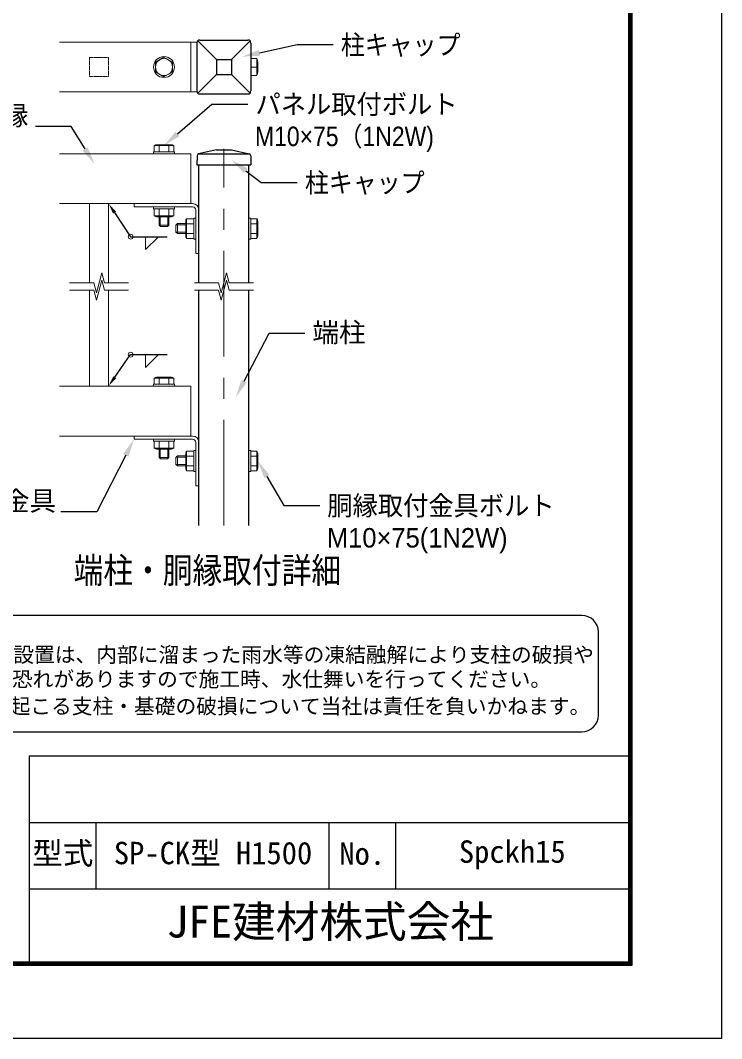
# Model space of a CAD drawing. Units: millimetres, scale not verified. Extents: x -4200 to 4200, y -2970 to 2970.
# Drawn here: x 2094 to 4200, y -2970 to 91 of the extents above; entities that cross this region are included whole.
import ezdxf
from ezdxf.enums import TextEntityAlignment as Align

# ---------------------------------------------------------------- set-up
doc = ezdxf.new("R2010")
doc.units = ezdxf.units.MM
doc.header["$LTSCALE"] = 10
for name, pattern in [('USER1', [0.375, 0.25, -0.125]), ('USER2', [1.125, 0.75, -0.125, 0.125, -0.125]), ('USER3', [50.8, 31.75, -6.35, 6.35, -6.35])]:
    doc.linetypes.add(name, pattern=pattern)
for name, color, linetype, lineweight in [('0-0_D-STR-TXT', 7, 'Continuous', 25), ('0-3_D-STR2', 7, 'Continuous', 13), ('0-4_D-STR3', 3, 'Continuous', 13), ('0-5_D-STR1', 1, 'Continuous', 25), ('0-6_D-BMK', 2, 'USER2', 13), ('0-7_D-STR-DIM', 7, 'Continuous', 13), ('0-C_D-DCR-HCH', 7, 'Continuous', 13), ('0-D_D-TTL', 7, 'Continuous', 25), ('0-E_D-TTL-TXT', 7, 'Continuous', 25)]:
    doc.layers.add(name, color=color, linetype=linetype, lineweight=lineweight)
doc.styles.add('ＭＳ ゴシック', font='')
doc.styles.add('ＭＳ Ｐゴシック', font='')
doc.styles.get('ＭＳ ゴシック').set_extended_font_data('MS Gothic')
doc.styles.get('ＭＳ Ｐゴシック').set_extended_font_data('MS PGothic')

# ---------------------------------------------------------------- blocks, each defined once
blk = doc.blocks.new('MLeader13')
at = {"layer": '0-0_D-STR-TXT'}
blk.add_lwpolyline([(2288.11, -295.15), (2246.93, -228.21), (2138.93, -228.21)], dxfattribs=at)
blk.add_solid([(2295.78, -290.43), (2280.45, -299.86), (2316.41, -341.14)], dxfattribs=at)
at = {"layer": '0-0_D-STR-TXT', "style": 'ＭＳ Ｐゴシック'}
blk.add_text('胴縁', height=58.58, dxfattribs=at).set_placement((1958.24, -242.19), align=Align.BOTTOM_LEFT)
blk = doc.blocks.new('MLeader14')
at = {"layer": '0-0_D-STR-TXT'}
blk.add_lwpolyline([(2566.11, -250.43), (2669.13, -161.16), (2777.13, -161.16)], dxfattribs=at)
blk.add_solid([(2572, -257.23), (2560.21, -243.63), (2525.3, -285.8)], dxfattribs=at)
at = {"layer": '0-0_D-STR-TXT', "style": 'ＭＳ Ｐゴシック'}
for s, width, p in [('パネル取付ボルト', 0.95, (2800.13, -207.81)), ('M10×75（1N2W)', 0.9, (2798.62, -304.83))]:
    blk.add_text(s, height=58.56, dxfattribs=dict(at, width=width)).set_placement(p, align=Align.BOTTOM_LEFT)
blk = doc.blocks.new('MLeader15')
at = {"layer": '0-0_D-STR-TXT'}
blk.add_lwpolyline([(2410.68, -1216.22), (2323.3, -1386.76), (2215.3, -1386.76)], dxfattribs=at)
blk.add_solid([(2402.67, -1212.12), (2418.69, -1220.32), (2435.3, -1168.16)], dxfattribs=at)
at = {"layer": '0-0_D-STR-TXT', "style": 'ＭＳ Ｐゴシック'}
blk.add_text('胴縁取付金具', height=58.58, dxfattribs=at).set_placement((1721.79, -1400.43), align=Align.BOTTOM_LEFT)
blk = doc.blocks.new('MLeader16')
at = {"layer": '0-0_D-STR-TXT'}
blk.add_lwpolyline([(2834.4, -1280.27), (2885.17, -1367.76), (2993.17, -1367.76)], dxfattribs=at)
blk.add_solid([(2826.62, -1284.78), (2842.19, -1275.75), (2807.3, -1233.56)], dxfattribs=at)
at = {"layer": '0-0_D-STR-TXT', "style": 'ＭＳ Ｐゴシック', "width": 0.95}
blk.add_text('胴縁取付金具ボルト', height=58.56, dxfattribs=at).set_placement((3015.85, -1414.57), align=Align.BOTTOM_LEFT)
at = {"layer": '0-0_D-STR-TXT', "style": 'ＭＳ Ｐゴシック'}
blk.add_text('M10×75(1N2W)', height=58.56, dxfattribs=at).set_placement((3014.66, -1511.32), align=Align.BOTTOM_LEFT)
blk = doc.blocks.new('MLeader17')
at = {"layer": '0-0_D-STR-TXT'}
blk.add_lwpolyline([(2765.89, -993.79), (2840.71, -849.77), (2948.71, -849.77)], dxfattribs=at)
blk.add_solid([(2773.87, -997.94), (2757.9, -989.64), (2740.99, -1041.71)], dxfattribs=at)
at = {"layer": '0-0_D-STR-TXT', "style": 'ＭＳ Ｐゴシック'}
blk.add_text('端柱', height=58.58, dxfattribs=at).set_placement((2971.12, -894.01), align=Align.BOTTOM_LEFT)
blk = doc.blocks.new('MLeader18')
at = {"layer": '0-0_D-STR-TXT'}
blk.add_lwpolyline([(2770.83, -361.17), (2817.24, -396.36), (2925.24, -396.36)], dxfattribs=at)
blk.add_solid([(2765.39, -368.34), (2776.27, -354), (2727.8, -328.55)], dxfattribs=at)
at = {"layer": '0-0_D-STR-TXT', "style": 'ＭＳ Ｐゴシック', "width": 0.9}
blk.add_text('柱キャップ', height=58.58, dxfattribs=at).set_placement((2948.57, -443.95), align=Align.BOTTOM_LEFT)
blk = doc.blocks.new('MLeader19')
at = {"layer": '0-0_D-STR-TXT'}
blk.add_lwpolyline([(2812.19, -6.93), (2925.06, 17.82), (3033.06, 17.82)], dxfattribs=at)
blk.add_solid([(2814.11, -15.72), (2810.26, 1.87), (2759.44, -18.49)], dxfattribs=at)
at = {"layer": '0-0_D-STR-TXT', "style": 'ＭＳ Ｐゴシック', "width": 0.9}
blk.add_text('柱キャップ', height=58.58, dxfattribs=at).set_placement((3056.39, -29.76), align=Align.BOTTOM_LEFT)
blk = doc.blocks.new('MLeader22')
at = {"layer": '0-7_D-STR-DIM', "lineweight": 25}
blk.add_lwpolyline([(2376.8, -487.05), (2425.16, -559.42), (2534.94, -559.42)], dxfattribs=at)
at = {"layer": '0-7_D-STR-DIM'}
blk.add_solid([(2372.31, -490.05), (2381.29, -484.05), (2358.8, -460.11)], dxfattribs=at)
blk = doc.blocks.new('MLeader23')
at = {"layer": '0-7_D-STR-DIM', "lineweight": 25}
blk.add_lwpolyline([(2377.41, -982.04), (2425.16, -913.99), (2534.94, -913.99)], dxfattribs=at)
at = {"layer": '0-7_D-STR-DIM'}
blk.add_solid([(2381.83, -985.14), (2372.99, -978.94), (2358.8, -1008.56)], dxfattribs=at)

msp = doc.modelspace()

# ---------------------------------------------------------------- linework, layer by layer
at = {"layer": '0-3_D-STR2'}
for p, q in [((2211.86, 25.45), (2609.3, 25.45)), ((2606.3, -124.55), (2606.3, 25.45)), ((2211.86, -124.55), (2609.3, -124.55)), ((2211.86, -310.11), (2606.3, -310.11)), ((2606.3, -460.11), (2606.3, -310.11)), ((2606.3, -460.11), (2606.3, -310.11)), ((2211.86, -460.11), (2606.3, -460.11)), ((2301.8, -697.82), (2301.8, -460.11)), ((2358.8, -697.82), (2358.8, -460.11)), ((2301.8, -1008.56), (2301.8, -720.02)), ((2358.8, -1008.56), (2358.8, -720.02)), ((2211.86, -1008.56), (2606.3, -1008.56)), ((2606.3, -1158.56), (2606.3, -1008.56)), ((2606.3, -1158.56), (2606.3, -1008.56)), ((2211.86, -1158.56), (2606.3, -1158.56))]:
    msp.add_line(p, q, dxfattribs=at)
at = {"layer": '0-3_D-STR2', "linetype": 'USER1'}
for p, q in [((2358.8, -21.05), (2301.8, -21.05)), ((2301.8, -78.05), (2301.8, -21.05)), ((2358.8, -78.05), (2358.8, -21.05)), ((2358.8, -78.05), (2301.8, -78.05))]:
    msp.add_line(p, q, dxfattribs=at)
at = {"layer": '0-4_D-STR3'}
for p, q in [((2624.81, 25.45), (2606.3, 25.45)), ((2525.3, -20.15), (2499.8, -34.87)), ((2525.3, -20.15), (2550.8, -34.87)), ((2786.3, -74.99), (2786.3, -24.07)), ((2804.61, -24.07), (2786.3, -24.07)), ((2804.61, -74.99), (2804.61, -24.07)), ((2499.8, -34.87), (2499.8, -64.23)), ((2550.8, -34.87), (2550.8, -64.23)), ((2804.61, -49.55), (2786.3, -49.55)), ((2807.3, -63.53), (2807.3, -35.57)), ((2525.3, -78.95), (2499.8, -64.23)), ((2525.3, -78.95), (2550.8, -64.23)), ((2804.61, -74.99), (2786.3, -74.99)), ((2624.81, -124.55), (2606.3, -124.55)), ((2493.8, -310.11), (2493.8, -304.11)), ((2556.8, -304.11), (2493.8, -304.11)), ((2495.9, -285.8), (2495.9, -304.11)), ((2554.7, -285.8), (2495.9, -285.8)), ((2554.7, -304.11), (2495.9, -304.11)), ((2547.34, -283.11), (2503.26, -283.11)), ((2510.62, -285.8), (2510.62, -304.11)), ((2547.34, -283.11), (2539.98, -283.11)), ((2539.98, -285.8), (2539.98, -304.11)), ((2554.7, -285.8), (2554.7, -304.11)), ((2556.8, -310.11), (2556.8, -304.11)), ((2556.8, -310.11), (2493.8, -310.11)), ((2435.3, -460.11), (2611.1, -460.11)), ((2435.3, -460.11), (2435.3, -469.71)), ((2435.3, -469.71), (2611.1, -469.71)), ((2493.8, -475.71), (2493.8, -469.71)), ((2556.8, -469.71), (2493.8, -469.71)), ((2556.8, -475.71), (2493.8, -475.71)), ((2554.7, -475.71), (2495.9, -475.71)), ((2495.9, -497.03), (2495.9, -475.71)), ((2510.62, -497.03), (2510.62, -475.71)), ((2539.98, -497.03), (2539.98, -475.71)), ((2554.7, -497.03), (2554.7, -475.71)), ((2556.8, -475.71), (2556.8, -469.71)), ((2620.7, -479.31), (2620.7, -610.11)), ((2630.3, -479.31), (2630.3, -610.11)), ((2554.7, -497.03), (2495.9, -497.03)), ((2547.34, -499.71), (2503.26, -499.71)), ((2510.3, -499.71), (2510.3, -524.61)), ((2514.2, -499.71), (2514.2, -528.51)), ((2536.4, -499.71), (2536.4, -528.51)), ((2547.34, -499.71), (2539.98, -499.71)), ((2540.3, -499.71), (2540.3, -524.61)), ((2565.8, -520.11), (2561.3, -524.61)), ((2565.8, -550.11), (2565.8, -520.11)), ((2590.7, -520.11), (2565.8, -520.11)), ((2590.7, -557.15), (2590.7, -513.07)), ((2593.38, -505.71), (2614.7, -505.71)), ((2593.38, -564.51), (2593.38, -505.71)), ((2614.7, -503.61), (2620.7, -503.61)), ((2614.7, -566.61), (2614.7, -503.61)), ((2614.7, -564.51), (2614.7, -505.71)), ((2620.7, -566.61), (2620.7, -503.61)), ((2780.3, -503.61), (2786.3, -503.61)), ((2780.3, -566.61), (2780.3, -503.61)), ((2786.3, -566.61), (2786.3, -503.61)), ((2786.3, -564.51), (2786.3, -505.71)), ((2804.61, -505.71), (2786.3, -505.71)), ((2804.61, -564.51), (2804.61, -505.71)), ((2807.3, -557.15), (2807.3, -513.07)), ((2540.3, -524.61), (2510.3, -524.61)), ((2510.3, -524.61), (2514.8, -529.11)), ((2535.8, -529.11), (2514.8, -529.11)), ((2540.3, -524.61), (2535.8, -529.11)), ((2561.3, -545.61), (2561.3, -524.61)), ((2565.8, -550.11), (2561.3, -545.61)), ((2590.7, -524.01), (2561.9, -524.01)), ((2590.7, -546.21), (2561.9, -546.21)), ((2590.7, -550.11), (2565.8, -550.11)), ((2590.7, -557.15), (2590.7, -549.79)), ((2593.38, -520.44), (2614.7, -520.44)), ((2593.38, -549.79), (2614.7, -549.79)), ((2804.61, -520.44), (2786.3, -520.44)), ((2804.61, -549.79), (2786.3, -549.79)), ((2807.3, -557.15), (2807.3, -549.79)), ((2593.38, -564.51), (2614.7, -564.51)), ((2614.7, -566.61), (2620.7, -566.61)), ((2780.3, -566.61), (2786.3, -566.61)), ((2804.61, -564.51), (2786.3, -564.51)), ((2620.7, -610.11), (2630.3, -610.11)), ((2493.8, -1008.56), (2493.8, -1002.56)), ((2556.8, -1002.56), (2493.8, -1002.56)), ((2556.8, -1008.56), (2493.8, -1008.56)), ((2495.9, -984.24), (2495.9, -1002.56)), ((2554.7, -984.24), (2495.9, -984.24)), ((2554.7, -1002.56), (2495.9, -1002.56)), ((2547.34, -981.56), (2503.26, -981.56)), ((2510.62, -984.24), (2510.62, -1002.56)), ((2547.34, -981.56), (2539.98, -981.56)), ((2539.98, -984.24), (2539.98, -1002.56)), ((2554.7, -984.24), (2554.7, -1002.56)), ((2556.8, -1008.56), (2556.8, -1002.56)), ((2435.3, -1158.56), (2611.1, -1158.56)), ((2435.3, -1158.56), (2435.3, -1168.16)), ((2435.3, -1168.16), (2611.1, -1168.16)), ((2493.8, -1174.16), (2493.8, -1168.16)), ((2556.8, -1168.16), (2493.8, -1168.16)), ((2556.8, -1174.16), (2493.8, -1174.16)), ((2554.7, -1174.16), (2495.9, -1174.16)), ((2495.9, -1195.48), (2495.9, -1174.16)), ((2510.62, -1195.48), (2510.62, -1174.16)), ((2539.98, -1195.48), (2539.98, -1174.16)), ((2554.7, -1195.48), (2554.7, -1174.16)), ((2556.8, -1174.16), (2556.8, -1168.16)), ((2620.7, -1177.76), (2620.7, -1308.56)), ((2630.3, -1177.76), (2630.3, -1308.56)), ((2554.7, -1195.48), (2495.9, -1195.48)), ((2547.34, -1198.16), (2503.26, -1198.16)), ((2510.3, -1198.16), (2510.3, -1223.06)), ((2540.3, -1223.06), (2510.3, -1223.06)), ((2510.3, -1223.06), (2514.8, -1227.56)), ((2514.2, -1198.16), (2514.2, -1226.96)), ((2540.3, -1223.06), (2535.8, -1227.56)), ((2536.4, -1198.16), (2536.4, -1226.96)), ((2547.34, -1198.16), (2539.98, -1198.16)), ((2540.3, -1198.16), (2540.3, -1223.06)), ((2565.8, -1218.56), (2561.3, -1223.06)), ((2561.3, -1244.06), (2561.3, -1223.06)), ((2590.7, -1222.46), (2561.9, -1222.46)), ((2565.8, -1248.56), (2565.8, -1218.56)), ((2590.7, -1218.56), (2565.8, -1218.56)), ((2590.7, -1255.6), (2590.7, -1211.52)), ((2593.38, -1204.16), (2614.7, -1204.16)), ((2593.38, -1262.96), (2593.38, -1204.16)), ((2593.38, -1218.88), (2614.7, -1218.88)), ((2614.7, -1202.06), (2620.7, -1202.06)), ((2614.7, -1265.06), (2614.7, -1202.06)), ((2614.7, -1262.96), (2614.7, -1204.16)), ((2620.7, -1265.06), (2620.7, -1202.06)), ((2780.3, -1202.06), (2786.3, -1202.06)), ((2780.3, -1265.06), (2780.3, -1202.06)), ((2786.3, -1265.06), (2786.3, -1202.06)), ((2786.3, -1262.96), (2786.3, -1204.16)), ((2804.61, -1204.16), (2786.3, -1204.16)), ((2804.61, -1218.88), (2786.3, -1218.88)), ((2804.61, -1262.96), (2804.61, -1204.16)), ((2807.3, -1255.6), (2807.3, -1211.52)), ((2535.8, -1227.56), (2514.8, -1227.56)), ((2565.8, -1248.56), (2561.3, -1244.06)), ((2590.7, -1244.66), (2561.9, -1244.66)), ((2590.7, -1248.56), (2565.8, -1248.56)), ((2590.7, -1255.6), (2590.7, -1248.24)), ((2593.38, -1248.24), (2614.7, -1248.24)), ((2804.61, -1248.24), (2786.3, -1248.24)), ((2807.3, -1255.6), (2807.3, -1248.24)), ((2593.38, -1262.96), (2614.7, -1262.96)), ((2614.7, -1265.06), (2620.7, -1265.06)), ((2780.3, -1265.06), (2786.3, -1265.06)), ((2804.61, -1262.96), (2786.3, -1262.96)), ((2620.7, -1308.56), (2630.3, -1308.56))]:
    msp.add_line(p, q, dxfattribs=at)
for radius in [31.5, 25.5]:
    msp.add_circle((2525.3, -49.55), radius, dxfattribs=at)
for centre, radius, start, end in [((2776.01, -36.81), 31.31, 335.99054, 24.00946), ((2776.01, -62.29), 31.31, 335.99054, 24.00946), ((2503.26, -294.55), 11.43, 49.92558, 130.07442), ((2525.3, -324.58), 41.47, 69.26918, 110.73082), ((2547.34, -294.55), 11.43, 49.92558, 130.07442), ((2611.1, -479.31), 19.2, 0, 90), ((2611.1, -479.31), 9.6, 0, 90), ((2503.26, -488.28), 11.43, 229.92558, 310.07442), ((2525.3, -458.25), 41.47, 249.26918, 290.73082), ((2547.34, -488.28), 11.43, 229.92558, 310.07442), ((2602.13, -513.07), 11.43, 139.92558, 220.07442), ((2795.87, -513.07), 11.43, 319.92558, 40.07442), ((2632.16, -535.11), 41.47, 159.26918, 200.73082), ((2602.13, -557.15), 11.43, 139.92558, 220.07442), ((2765.83, -535.11), 41.47, 339.26918, 20.73082), ((2795.87, -557.15), 11.43, 319.92558, 40.07442), ((2503.26, -992.99), 11.43, 49.92558, 130.07442), ((2525.3, -1023.02), 41.47, 69.26918, 110.73082), ((2547.34, -992.99), 11.43, 49.92558, 130.07442), ((2611.1, -1177.76), 19.2, 0, 90), ((2611.1, -1177.76), 9.6, 0, 90), ((2503.26, -1186.73), 11.43, 229.92558, 310.07442), ((2525.3, -1156.7), 41.47, 249.26918, 290.73082), ((2547.34, -1186.73), 11.43, 229.92558, 310.07442), ((2632.16, -1233.56), 41.47, 159.26918, 200.73082), ((2602.13, -1211.52), 11.43, 139.92558, 220.07442), ((2765.83, -1233.56), 41.47, 339.26918, 20.73082), ((2795.87, -1211.52), 11.43, 319.92558, 40.07442), ((2602.13, -1255.6), 11.43, 139.92558, 220.07442), ((2795.87, -1255.6), 11.43, 319.92558, 40.07442)]:
    msp.add_arc(centre, radius, start, end, dxfattribs=at)
at = {"layer": '0-5_D-STR1'}
for p, q in [((2633.3, 31.45), (2777.3, 31.45)), ((2624.3, 22.45), (2624.3, -121.55)), ((2626.94, 28.81), (2682.8, -27.05)), ((2727.8, -27.05), (2783.66, 28.81)), ((2786.3, 22.45), (2786.3, -121.55)), ((2682.8, -27.05), (2682.8, -72.05)), ((2682.8, -27.05), (2727.8, -27.05)), ((2727.8, -27.05), (2727.8, -72.05)), ((2626.94, -127.91), (2682.8, -72.05)), ((2682.8, -72.05), (2727.8, -72.05)), ((2783.66, -127.91), (2727.8, -72.05)), ((2633.3, -130.55), (2777.3, -130.55)), ((2682.8, -298.11), (2629.43, -310.37)), ((2682.8, -298.11), (2727.8, -298.11)), ((2727.8, -298.11), (2781.17, -310.37)), ((2624.77, -316.12), (2624.3, -343.11)), ((2630.3, -310.11), (2780.3, -310.11)), ((2630.3, -310.11), (2780.3, -310.11)), ((2785.83, -316.12), (2786.3, -343.11)), ((2624.3, -343.11), (2786.3, -343.11)), ((2630.3, -697.82), (2630.3, -343.11)), ((2780.3, -697.82), (2780.3, -343.11)), ((2630.3, -1427.75), (2630.3, -720.02)), ((2780.3, -1427.75), (2780.3, -720.02))]:
    msp.add_line(p, q, dxfattribs=at)
for centre, radius, start, end in [((2633.3, 22.45), 9, 90, 180), ((2777.3, 22.45), 9, 0, 90), ((2633.3, -121.55), 9, 180, 270), ((2777.3, -121.55), 9, 270, 0), ((2630.77, -316.22), 6, 102.93782, 179), ((2779.83, -316.22), 6, 1, 77.06218)]:
    msp.add_arc(centre, radius, start, end, dxfattribs=at)
at = {"layer": '0-6_D-BMK', "linetype": 'USER3'}
msp.add_line((2705.3, -1427.75), (2705.3, -295.11), dxfattribs=at)
at = {"layer": '0-7_D-STR-DIM'}
for p, q in [((2469.95, -559.42), (2469.95, -598.19)), ((2508.72, -559.42), (2469.95, -598.19)), ((2469.95, -913.99), (2469.95, -952.76)), ((2508.72, -913.99), (2469.95, -952.76))]:
    msp.add_line(p, q, dxfattribs=at)
for centre in [(2425.16, -559.42), (2425.16, -913.99)]:
    msp.add_circle(centre, 7.51, dxfattribs=at)
at = {"layer": '0-C_D-DCR-HCH'}
for p, q in [((2322.26, -727.82), (2338.34, -667.82)), ((2346.38, -697.82), (2338.34, -667.82)), ((2697.26, -727.82), (2713.34, -667.82)), ((2721.38, -697.82), (2713.34, -667.82)), ((2241.8, -697.82), (2314.22, -697.82)), ((2322.26, -727.82), (2314.22, -697.82)), ((2322.26, -750.02), (2338.34, -690.02)), ((2346.38, -720.02), (2338.34, -690.02)), ((2346.38, -697.82), (2418.8, -697.82)), ((2616.8, -697.82), (2689.22, -697.82)), ((2697.26, -727.82), (2689.22, -697.82)), ((2697.26, -750.02), (2713.34, -690.02)), ((2721.38, -720.02), (2713.34, -690.02)), ((2721.38, -697.82), (2793.8, -697.82)), ((2241.8, -720.02), (2314.22, -720.02)), ((2322.26, -750.02), (2314.22, -720.02)), ((2346.38, -720.02), (2418.8, -720.02)), ((2616.8, -720.02), (2689.22, -720.02)), ((2697.26, -750.02), (2689.22, -720.02)), ((2721.38, -720.02), (2793.8, -720.02))]:
    msp.add_line(p, q, dxfattribs=at)
at = {"layer": '0-D_D-TTL'}
for p, q in [((2120.32, -2119.77), (2120.32, -2739.77)), ((2120.32, -2119.77), (3920.32, -2119.77)), ((2120.32, -2319.77), (3920.32, -2319.77)), ((2320.32, -2319.77), (2320.32, -2519.77)), ((3020.32, -2319.77), (3020.32, -2519.77)), ((3220.32, -2319.77), (3220.32, -2519.77)), ((2120.32, -2519.77), (3920.32, -2519.77))]:
    msp.add_line(p, q, dxfattribs=at)
at = {"layer": '0-D_D-TTL', "color": 2}
msp.add_lwpolyline([(-4199.68, 2970.23), (4200.32, 2970.23), (4200.32, -2969.77), (-4199.68, -2969.77)], close=True, dxfattribs=at)
at = {"layer": '0-D_D-TTL'}
for points in [[(-3929.68, 2750.23), (3930.32, 2750.23), (3930.32, -2749.77), (-3929.68, -2749.77)], [(-3927.18, 2747.73), (3927.82, 2747.73), (3927.82, -2747.27), (-3927.18, -2747.27)], [(-3924.68, 2745.23), (3925.32, 2745.23), (3925.32, -2744.77), (-3924.68, -2744.77)], [(-3922.18, 2742.73), (3922.82, 2742.73), (3922.82, -2742.27), (-3922.18, -2742.27)], [(-3919.68, 2740.23), (3920.32, 2740.23), (3920.32, -2739.77), (-3919.68, -2739.77)]]:
    msp.add_lwpolyline(points, close=True, dxfattribs=at)
at = {"layer": '0-E_D-TTL-TXT', "color": 2}
for p, q in [((3780.38, -1697.65), (1334.83, -1697.65)), ((3830.38, -1997.65), (3830.38, -1747.65)), ((1334.83, -2047.65), (3780.38, -2047.65))]:
    msp.add_line(p, q, dxfattribs=at)
for centre, start, end in [((3780.38, -1747.65), 0, 90), ((3780.38, -1997.65), 270, 0)]:
    msp.add_arc(centre, 50, start, end, dxfattribs=at)

# ---------------------------------------------------------------- block references
at = {"layer": '0-0_D-STR-TXT'}
for name in ['MLeader19', 'MLeader14', 'MLeader13', 'MLeader18', 'MLeader17', 'MLeader15', 'MLeader16']:
    msp.add_blockref(name, (0, 0), dxfattribs=at)
at = {"layer": '0-7_D-STR-DIM'}
for name in ['MLeader22', 'MLeader23']:
    msp.add_blockref(name, (0, 0), dxfattribs=at)

# ---------------------------------------------------------------- texts
at = {"layer": '0-0_D-STR-TXT', "style": 'ＭＳ ゴシック', "width": 0.85}
msp.add_text('端柱・胴縁取付詳細', height=76.98, dxfattribs=at).set_placement((2253.89, -1623.71), align=Align.BOTTOM_LEFT)
at = {"layer": '0-E_D-TTL-TXT', "style": 'ＭＳ ゴシック'}
for s, height, p in [('凍結の恐れがある場所への設置は、内部に溜まった雨水等の凍結融解により支柱の破損や', 45.67, (1325.01, -1852.32)), ('コンクリート基礎の破損の恐れがありますので施工時、水仕舞いを行ってください。', 45.67, (1320.9, -1925.75)), ('施工による水仕舞い不備で起こる支柱・基礎の破損について当社は責任を負いかねます。 ', 45.67, (1313.91, -2007.24)), ('型式', 67.35, (2129.36, -2466.3)), ('SP-CK型 H1500', 67.35, (2374.69, -2465.77)), ('No.', 67.35, (3052.1, -2467.37)), ('Spckh15', 67.35, (3411.13, -2461.51)), ('JFE建材株式会社', 96.21, (2533.01, -2694.72))]:
    msp.add_text(s, height=height, dxfattribs=at).set_placement(p, align=Align.BOTTOM_LEFT)

doc.saveas('drawing.dxf')
